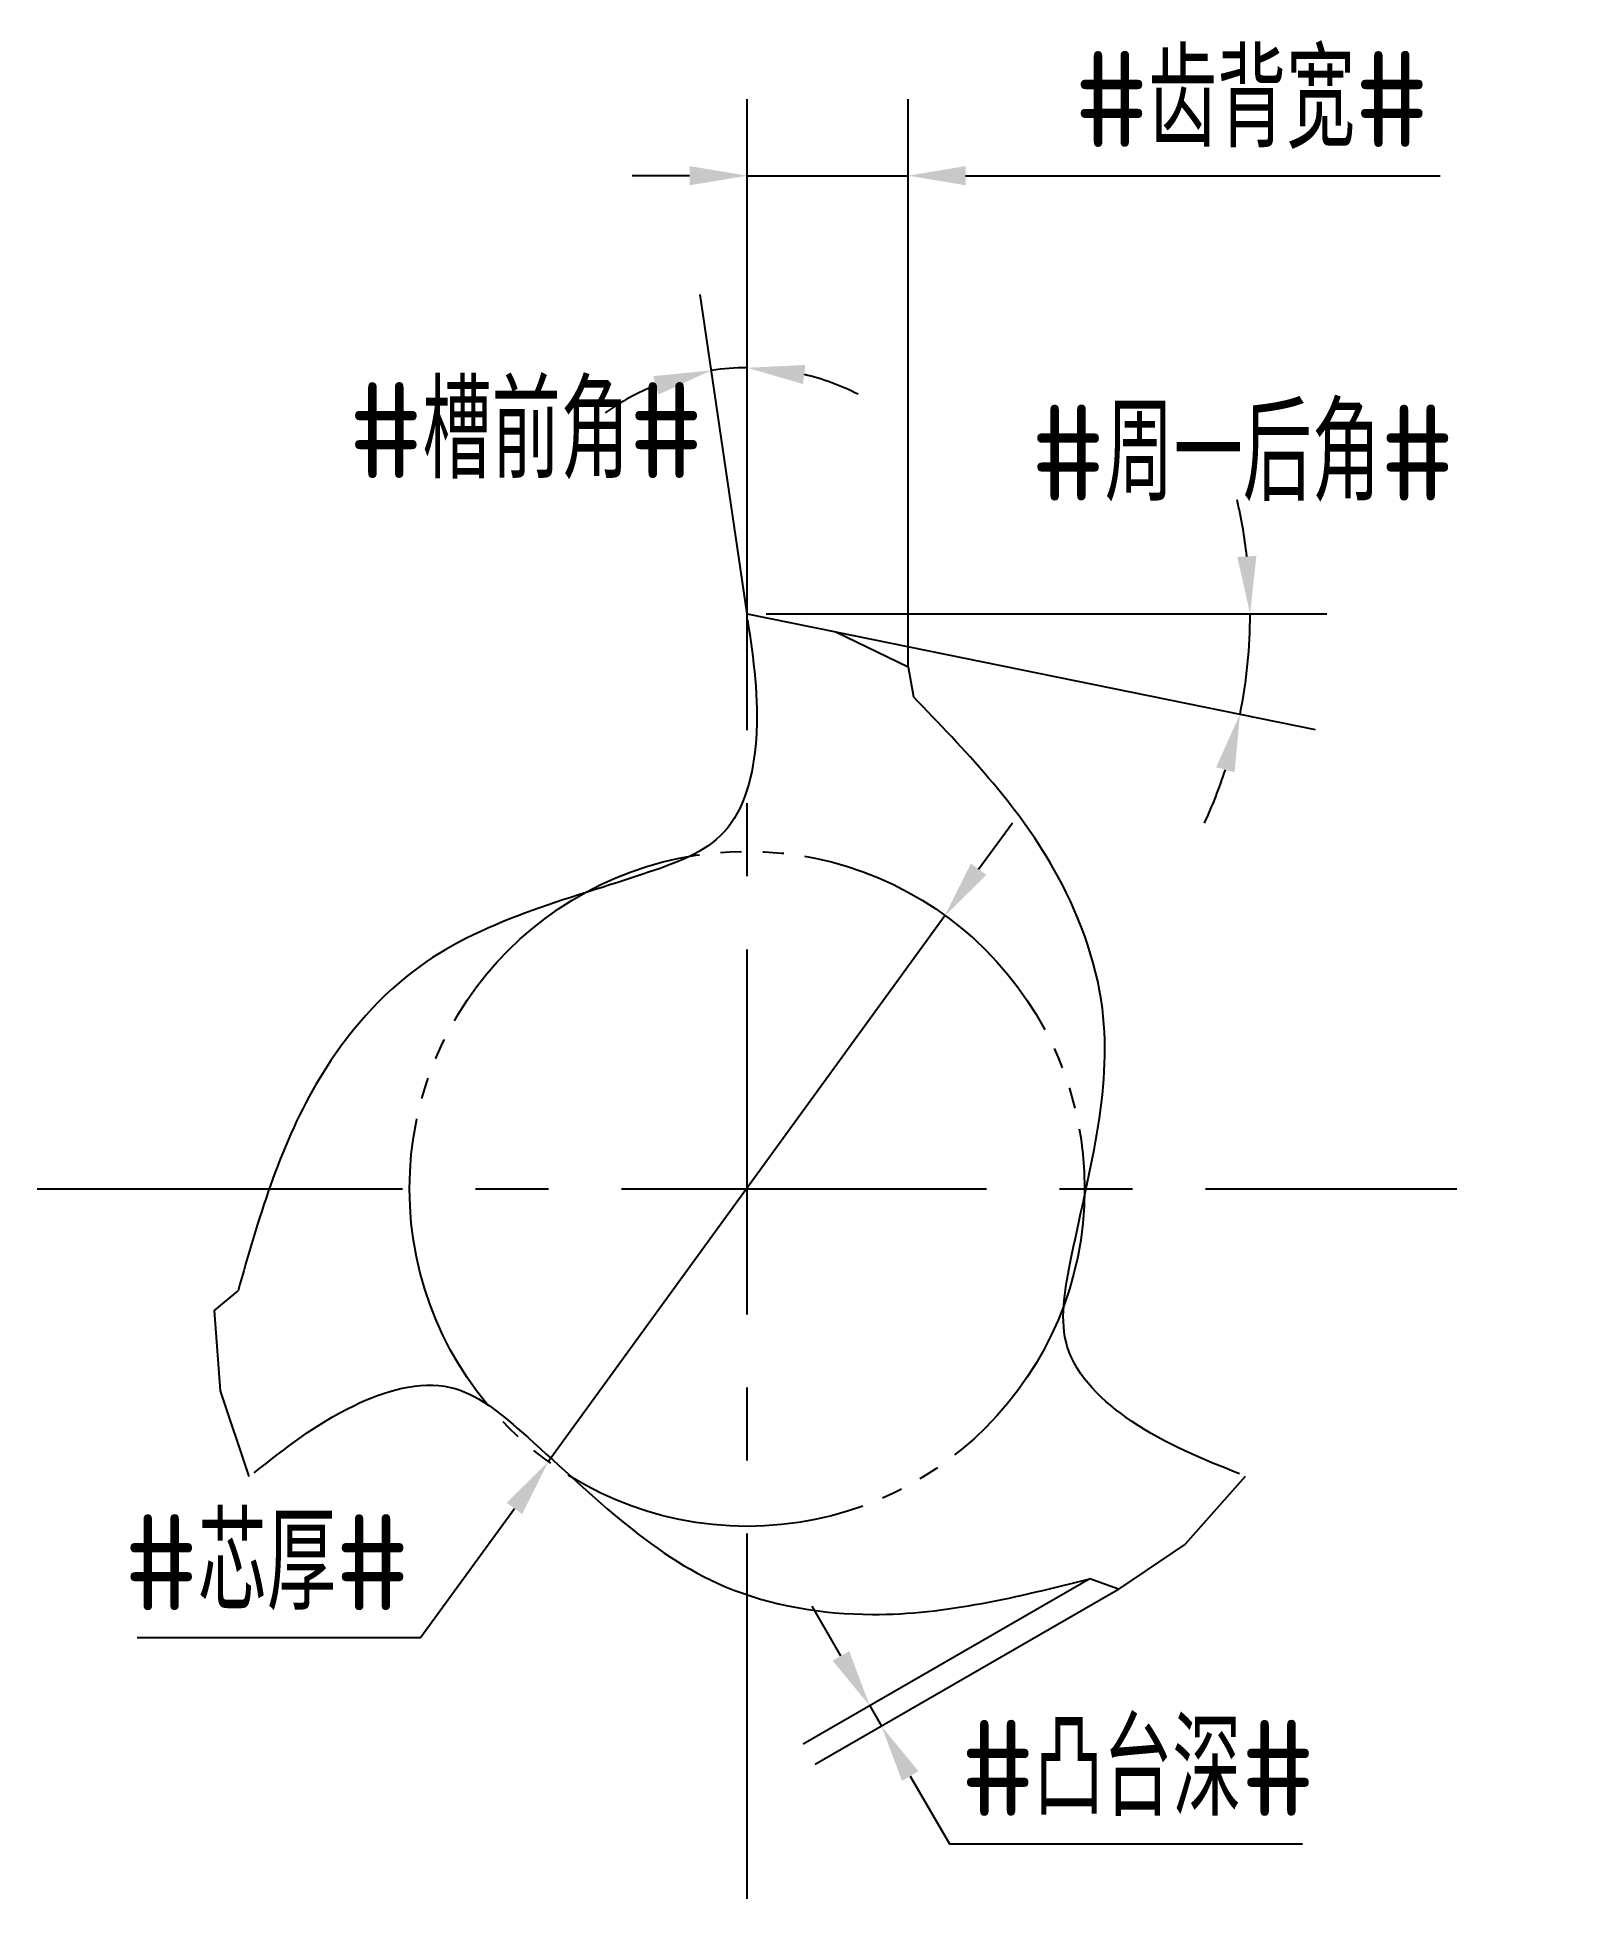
# Model space of a CAD drawing. Header units: millimetres. Extents: x 166.5 to 206.6, y 67.4 to 116.
import ezdxf

# ---------------------------------------------------------------- set-up
doc = ezdxf.new("R2010")
doc.units = ezdxf.units.MM
for name, pattern in [('ACAD_ISO04W100', [30, 24, -3, 0, -3]), ('CENTER', [50.8, 31.75, -6.35, 6.35, -6.35]), ('JIS_09_08', [10.75, 8, -0.55, 0.55, -0.55, 0.55, -0.55])]:
    doc.linetypes.add(name, pattern=pattern)
for name, color, linetype in [('中心线', 2, 'ACAD_ISO04W100'), ('标注', 7, 'Continuous'), ('虚线轮廓', 1, 'Continuous'), ('轮廓', 4, 'Continuous')]:
    doc.layers.add(name, color=color, linetype=linetype)
doc.styles.add('CFST0', font='gbenor.shx', dxfattribs={"bigfont": 'gbcbig.shx'})
doc.dimstyles.new('TYToolDesignC1-1', dxfattribs={"dimtxt": 2.5, "dimasz": 1.5, "dimexe": 2, "dimexo": 0, "dimtad": 1, "dimtoh": 1, "dimdec": 3, "dimdsep": 46, "dimtxsty": 'CFST0', "dimcen": 2.502, "dimclrd": 3, "dimclre": 3, "dimclrt": 3, "dimazin": 2, "dimtfac": 1, "dimtdec": 3, "dimtmove": 0, "dimatfit": 3, "dimfxl": 1, "dimarcsym": 0})

# ---------------------------------------------------------------- blocks, each defined once
blk = doc.blocks.new('*D6')
at = {"layer": 'Defpoints', "color": 0, "transparency": 16777216}
for p in [(190.159, 93.062), (179.811, 78.818)]:
    blk.add_point(p, dxfattribs=at)
at = {"layer": '标注', "color": 3, "lineweight": -2, "transparency": 16777216}
for p, q in [((191.041, 94.276), (191.923, 95.489)), ((190.159, 93.062), (179.811, 78.818)), ((176.48, 74.234), (178.929, 77.604)), ((169.091, 74.234), (176.48, 74.234))]:
    blk.add_line(p, q, dxfattribs=at)
at = {"layer": '标注', "color": 3, "transparency": 16777216}
for points in [[(190.839, 94.423), (191.243, 94.129), (190.159, 93.062)], [(178.727, 77.751), (179.131, 77.457), (179.811, 78.818)]]:
    blk.add_solid(points, dxfattribs=at)
at = {"layer": '标注', "color": 3, "transparency": 16777216, "insert": (172.473, 76.192), "char_height": 2.5, "attachment_point": 5, "style": 'CFST0'}
blk.add_mtext('#芯厚#', dxfattribs=at)
blk = doc.blocks.new('*D5')
at = {"layer": 'Defpoints', "color": 0, "transparency": 16777216}
for p in [(184.688, 107.349), (185, 100.94), (185, 100.94), (185, 100), (185.26, 99.17)]:
    blk.add_point(p, dxfattribs=at)
at = {"layer": '标注', "color": 3, "lineweight": -2, "transparency": 16777216}
for q in [(183.777, 109.267), (185, 109.357)]:
    blk.add_line((185, 100.94), q, dxfattribs=at)
for start, end in [(90, 98.3566), (111.7811, 125.2057), (63.1509, 76.5754)]:
    blk.add_arc((185, 100.94), 6.417, start, end, dxfattribs=at)
at = {"layer": '标注', "color": 3, "transparency": 16777216}
for points in [[(186.46, 106.933), (186.519, 107.43), (185, 107.357)], [(182.554, 107.14), (182.684, 106.657), (184.067, 107.289)]]:
    blk.add_solid(points, dxfattribs=at)
at = {"layer": '标注', "color": 3, "transparency": 16777216, "insert": (179.233, 105.71), "char_height": 2.5, "attachment_point": 5, "style": 'CFST0'}
blk.add_mtext('#槽前角#', dxfattribs=at)
blk = doc.blocks.new('*D3')
at = {"layer": 'Defpoints', "color": 0, "transparency": 16777216}
for p in [(185, 100.94), (185, 100.94), (185.5, 100.94), (187.31, 100.47), (198.005, 99.189)]:
    blk.add_point(p, dxfattribs=at)
at = {"layer": '标注', "color": 3, "lineweight": -2, "transparency": 16777216}
for p, q in [((185.5, 100.94), (200.123, 100.94)), ((187.31, 100.47), (199.819, 97.925))]:
    blk.add_line(p, q, dxfattribs=at)
for start, end in [(6.5529, 13.1057), (348.4994, 0), (335.3937, 341.9465)]:
    blk.add_arc((185, 100.94), 13.123, start, end, dxfattribs=at)
at = {"layer": '标注', "color": 3, "transparency": 16777216}
for points in [[(198.286, 102.452), (197.787, 102.423), (198.123, 100.94)], [(197.235, 96.937), (197.718, 96.809), (197.859, 98.324)]]:
    blk.add_solid(points, dxfattribs=at)
at = {"layer": '标注', "color": 3, "transparency": 16777216, "insert": (197.93, 105.124), "char_height": 2.5, "attachment_point": 5, "style": 'CFST0'}
blk.add_mtext('#周一后角#', dxfattribs=at)
blk = doc.blocks.new('*D4')
at = {"layer": 'Defpoints', "color": 0, "transparency": 16777216}
for p in [(189.2, 112.367), (185, 100.94), (189.2, 99.56)]:
    blk.add_point(p, dxfattribs=at)
at = {"layer": '标注', "color": 3, "lineweight": -2, "transparency": 16777216}
for p, q in [((185, 100.94), (185, 114.367)), ((189.2, 99.56), (189.2, 114.367)), ((183.5, 112.367), (182, 112.367)), ((185, 112.367), (189.2, 112.367)), ((190.7, 112.367), (203.08, 112.367))]:
    blk.add_line(p, q, dxfattribs=at)
at = {"layer": '标注', "color": 3, "transparency": 16777216}
for points in [[(183.5, 112.617), (183.5, 112.117), (185, 112.367)], [(190.7, 112.617), (190.7, 112.117), (189.2, 112.367)]]:
    blk.add_solid(points, dxfattribs=at)
at = {"layer": '标注', "color": 3, "transparency": 16777216, "insert": (198.162, 114.338), "char_height": 2.5, "attachment_point": 5, "style": 'CFST0'}
blk.add_mtext('#齿背宽#', dxfattribs=at)
blk = doc.blocks.new('*D7')
at = {"layer": 'Defpoints', "color": 0, "transparency": 16777216}
for p in [(193.94, 75.77), (194.69, 75.49), (188.508, 71.921)]:
    blk.add_point(p, dxfattribs=at)
at = {"layer": '标注', "color": 3, "lineweight": -2, "transparency": 16777216}
for p, q in [((193.94, 75.77), (186.467, 71.456)), ((194.69, 75.49), (186.776, 70.921)), ((187.449, 73.755), (186.699, 75.054)), ((188.199, 72.456), (188.508, 71.921)), ((189.258, 70.622), (190.277, 68.856)), ((190.277, 68.856), (199.487, 68.856))]:
    blk.add_line(p, q, dxfattribs=at)
at = {"layer": '标注', "color": 3, "transparency": 16777216}
for points in [[(187.666, 73.88), (187.233, 73.63), (188.199, 72.456)], [(189.474, 70.747), (189.041, 70.497), (188.508, 71.921)]]:
    blk.add_solid(points, dxfattribs=at)
at = {"layer": '标注', "color": 3, "transparency": 16777216, "insert": (195.195, 70.828), "char_height": 2.5, "attachment_point": 5, "style": 'CFST0'}
blk.add_mtext('#凸台深#', dxfattribs=at)

msp = doc.modelspace()

# ---------------------------------------------------------------- linework, layer by layer
at = {"layer": '中心线', "linetype": 'CENTER', "ltscale": 0.3}
for p, q in [((185, 67.422), (185, 104.458)), ((166.482, 85.94), (203.518, 85.94))]:
    msp.add_line(p, q, dxfattribs=at)
at = {"layer": '虚线轮廓', "color": 7, "linetype": 'JIS_09_08'}
msp.add_circle((185, 85.94), 8.8047, dxfattribs=at)
at = {"layer": '轮廓', "linetype": 'Continuous'}
for p, q in [((185, 100.94), (187.311, 100.4721)), ((187.311, 100.4721), (189.2, 99.5574)), ((171.2594, 80.6753), (171.107, 82.7686)), ((172.0096, 78.44), (171.2594, 80.6753)), ((197.9904, 78.44), (196.4297, 76.6726)), ((196.4297, 76.6726), (194.693, 75.494))]:
    msp.add_line(p, q, dxfattribs=at)
at = {"layer": '轮廓'}
for p, q in [((189.2, 99.5574), (189.3389, 98.7696)), ((171.107, 82.7686), (171.7198, 83.2828)), ((194.693, 75.494), (193.9413, 75.7676))]:
    msp.add_line(p, q, dxfattribs=at)
for points in [[(185.0128, 100.7806), (185.2328, 97.6557), (184.3852, 95.2317), (182.4579, 94.2065), (176.2949, 91.6176), (173.7521, 88.6597), (171.7198, 83.2828)], [(197.846, 78.5086), (195.0296, 79.8805), (193.3542, 81.8266), (193.43, 84.0083), (194.2695, 90.64), (192.9793, 94.3211), (189.3389, 98.7696)], [(172.1412, 78.5307), (174.7375, 80.2838), (177.2606, 80.7617), (179.1121, 79.6053), (184.4356, 75.5623), (188.2686, 74.8392), (193.9413, 75.7676)]]:
    msp.add_spline(points, degree=3, dxfattribs=at)

# ---------------------------------------------------------------- dimensions: what is measured, and where the dimension line sits
at = {"layer": '标注'}
dim = msp.add_linear_dim(base=(189.2, 112.3667), p1=(185, 100.94), p2=(189.2, 99.56), text='#齿背宽#', dimstyle='TYToolDesignC1-1', dxfattribs=at)
dim.commit()
dim.dimension.update_dxf_attribs({"geometry": '*D4', "text_midpoint": (198.1624, 112.3667), "dimtype": 160})
for base, line1, line2, text, picture, middle in [((184.6882, 107.3491), ((185, 100.94), (185, 100)), ((185, 100.94), (185.26, 99.17)), '#槽前角#', '*D5', (179.2326, 103.7526)), ((198.0053, 99.1892), ((185, 100.94), (187.31, 100.47)), ((185, 100.94), (185.5, 100.94)), '#周一后角#', '*D3', (197.93, 103.18))]:
    dim = msp.add_angular_dim_2l(base=base, line1=line1, line2=line2, text=text, dimstyle='TYToolDesignC1-1', dxfattribs=at)
    dim.commit()
    dim.dimension.update_dxf_attribs({"geometry": picture, "text_midpoint": middle, "dimtype": 162})
dim = msp.add_diameter_dim_2p(p1=(190.1595, 93.0622), p2=(179.8105, 78.8178), text='#芯厚#', dimstyle='TYToolDesignC1-1', dxfattribs=at)
dim.commit()
dim.dimension.update_dxf_attribs({"geometry": '*D6', "text_midpoint": (172.4731, 74.2344)})
dim = msp.add_linear_dim(base=(188.5079, 71.9208), p1=(193.94, 75.77), p2=(194.69, 75.49), angle=300, text='#凸台深#', dimstyle='TYToolDesignC1-1', dxfattribs=at)
dim.commit()
dim.dimension.update_dxf_attribs({"geometry": '*D7', "text_midpoint": (195.1947, 68.856), "dimtype": 160})

doc.saveas('drawing.dxf')
